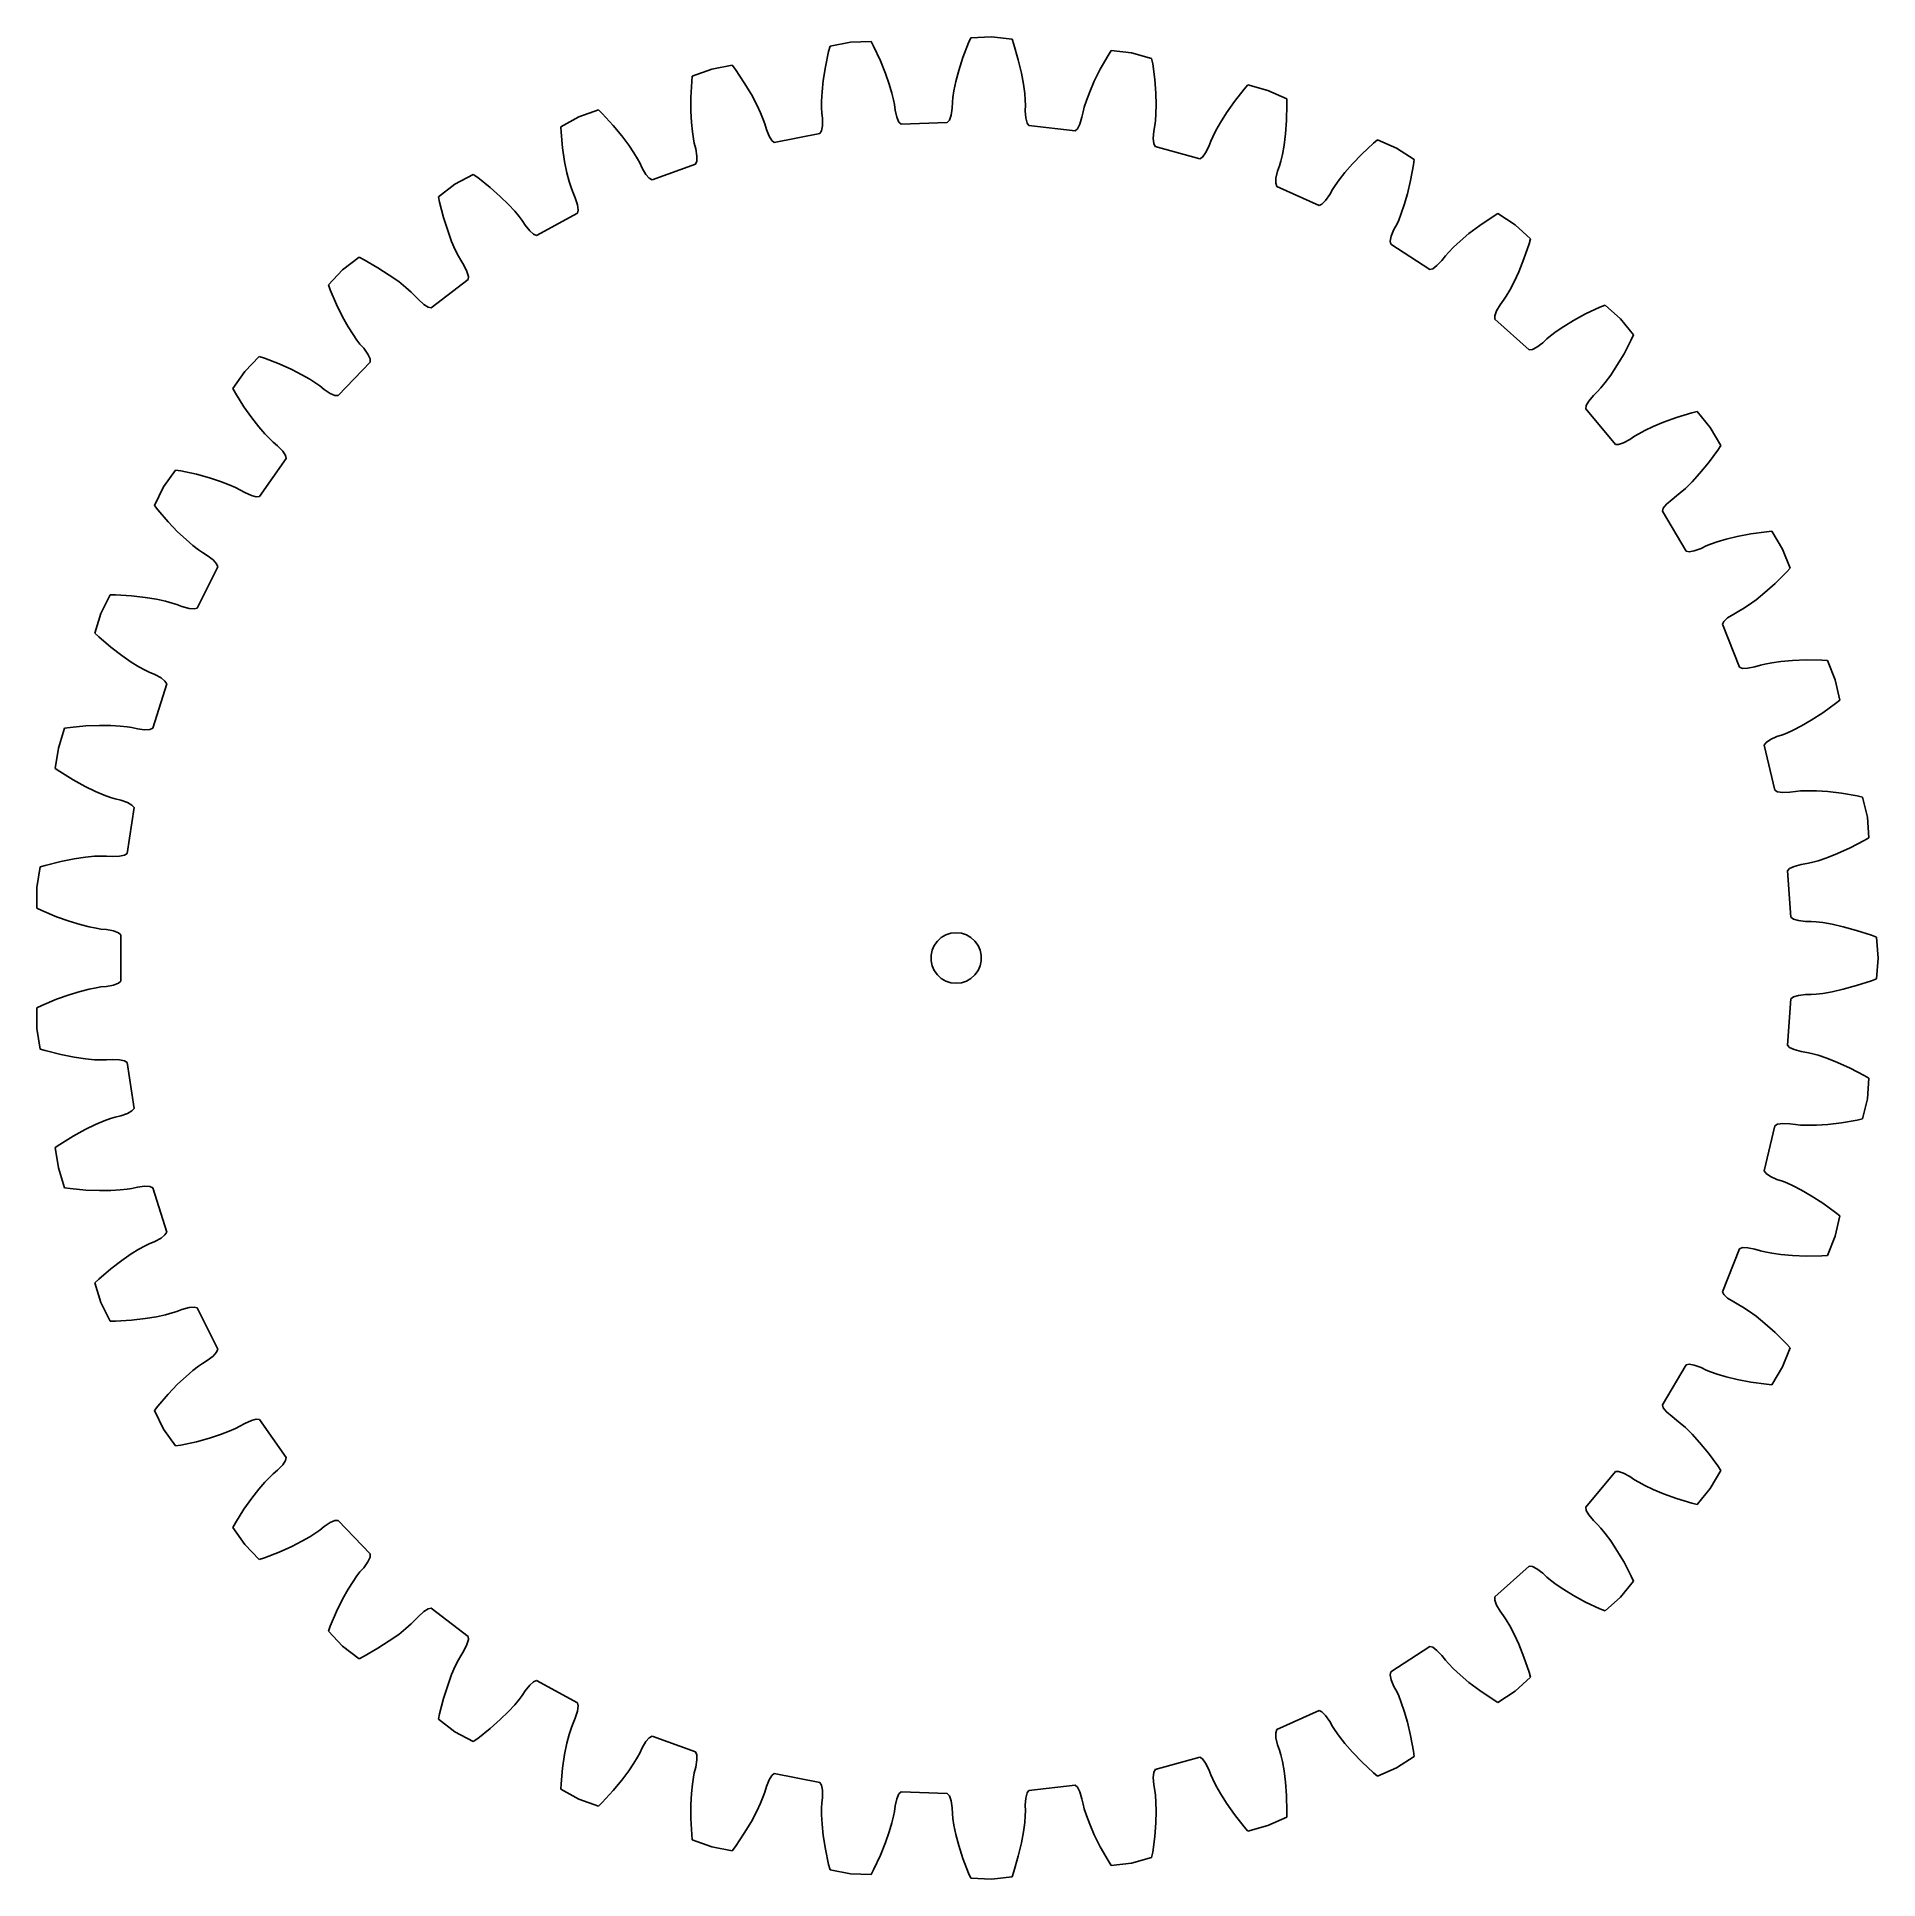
# Model space of a CAD drawing. Header units: metres. Extents: x -55 to 55, y -55 to 55.
import ezdxf

# ---------------------------------------------------------------- set-up
doc = ezdxf.new("R2010")
doc.units = ezdxf.units.M

msp = doc.modelspace()

# ---------------------------------------------------------------- linework, layer by layer
for p, q in [((2.1, 54.71), (0.87, 54.66)), ((3.32, 54.57), (2.1, 54.71)), ((-7.57, 53.84), (-7.76, 52.92)), ((-7.49, 54.15), (-7.57, 53.84)), ((-6.28, 54.39), (-7.49, 54.15)), ((-5.05, 54.44), (-6.28, 54.39)), ((-4.9, 54.15), (-5.05, 54.44)), ((-4.5, 53.29), (-4.9, 54.15)), ((0.74, 54.36), (0.4, 53.48)), ((0.87, 54.66), (0.74, 54.36)), ((3.43, 54.26), (3.32, 54.57)), ((3.69, 53.35), (3.43, 54.26)), ((9.2, 53.89), (9.03, 53.61)), ((10.42, 53.75), (9.2, 53.89)), ((11.61, 53.42), (10.42, 53.75)), ((-14.51, 52.79), (-15.67, 52.38)), ((-13.3, 53.03), (-14.51, 52.79)), ((-13.11, 52.77), (-13.3, 53.03)), ((-12.58, 51.98), (-13.11, 52.77)), ((-7.76, 52.92), (-7.89, 52.11)), ((-4.19, 52.54), (-4.5, 53.29)), ((-3.97, 51.9), (-4.19, 52.54)), ((0.16, 52.71), (-0.02, 52.05)), ((0.4, 53.48), (0.16, 52.71)), ((3.88, 52.56), (3.69, 53.35)), ((4, 51.9), (3.88, 52.56)), ((8.56, 52.79), (8.2, 52.07)), ((9.03, 53.61), (8.56, 52.79)), ((11.67, 53.1), (11.61, 53.42)), ((11.79, 52.17), (11.67, 53.1)), ((-15.7, 52.05), (-15.75, 51.11)), ((-15.67, 52.38), (-15.7, 52.05)), ((-12.16, 51.28), (-12.58, 51.98)), ((-7.96, 51.44), (-7.99, 50.89)), ((-7.89, 52.11), (-7.96, 51.44)), ((-3.82, 51.37), (-3.97, 51.9)), ((-0.13, 51.51), (-0.19, 51.1)), ((-0.02, 52.05), (-0.13, 51.51)), ((4.07, 51.35), (4, 51.9)), ((7.93, 51.44), (7.74, 50.93)), ((8.2, 52.07), (7.93, 51.44)), ((11.86, 51.36), (11.79, 52.17)), ((17.11, 51.61), (16.52, 50.87)), ((17.32, 51.85), (17.11, 51.61)), ((18.51, 51.53), (17.32, 51.85)), ((19.63, 51.02), (18.51, 51.53)), ((-21.24, 50.37), (-22.4, 49.96)), ((-21.01, 50.15), (-21.24, 50.37)), ((-15.75, 51.11), (-15.75, 50.3)), ((-11.84, 50.68), (-12.16, 51.28)), ((-11.61, 50.19), (-11.84, 50.68)), ((-7.99, 50.89), (-7.99, 50.48)), ((-7.99, 50.48), (-7.98, 50.19)), ((-3.72, 50.97), (-3.82, 51.37)), ((-3.67, 50.69), (-3.72, 50.97)), ((-3.62, 50.35), (-3.67, 50.69)), ((-3.53, 49.93), (-3.62, 50.35)), ((-0.24, 50.48), (-0.3, 50.06)), ((-0.22, 50.82), (-0.24, 50.48)), ((-0.19, 51.1), (-0.22, 50.82)), ((4.1, 50.94), (4.07, 51.35)), ((4.11, 50.66), (4.1, 50.94)), ((4.1, 50.32), (4.11, 50.66)), ((7.61, 50.53), (7.54, 50.26)), ((7.74, 50.93), (7.61, 50.53)), ((11.87, 50.68), (11.86, 51.36)), ((11.86, 50.13), (11.87, 50.68)), ((16.52, 50.87), (16.05, 50.2)), ((19.62, 49.75), (19.64, 50.7)), ((19.64, 50.7), (19.63, 51.02)), ((-22.4, 49.96), (-23.48, 49.37)), ((-23.48, 49.37), (-23.46, 49.05)), ((-20.37, 49.45), (-21.01, 50.15)), ((-19.85, 48.83), (-20.37, 49.45)), ((-15.75, 50.3), (-15.72, 49.62)), ((-15.72, 49.62), (-15.66, 49.07)), ((-11.46, 49.8), (-11.61, 50.19)), ((-11.36, 49.54), (-11.46, 49.8)), ((-11.27, 49.21), (-11.36, 49.54)), ((-7.94, 49.42), (-7.99, 49.12)), ((-7.98, 50.19), (-7.94, 49.86)), ((-7.94, 49.86), (-7.94, 49.42)), ((-3.41, 49.65), (-3.53, 49.93)), ((-3.27, 49.52), (-3.41, 49.65)), ((-0.53, 49.62), (-3.27, 49.52)), ((-0.4, 49.77), (-0.53, 49.62)), ((-0.3, 50.06), (-0.4, 49.77)), ((4.13, 49.89), (4.1, 50.32)), ((4.21, 49.59), (4.13, 49.89)), ((4.32, 49.44), (4.21, 49.59)), ((7.06, 49.12), (4.32, 49.44)), ((7.2, 49.25), (7.06, 49.12)), ((7.34, 49.52), (7.2, 49.25)), ((7.47, 49.93), (7.34, 49.52)), ((7.54, 50.26), (7.47, 49.93)), ((11.74, 49.1), (11.8, 49.44)), ((11.8, 49.44), (11.83, 49.72)), ((11.83, 49.72), (11.86, 50.13)), ((15.69, 49.63), (15.42, 49.15)), ((16.05, 50.2), (15.69, 49.63)), ((19.56, 48.94), (19.62, 49.75)), ((-23.46, 49.05), (-23.37, 48.11)), ((-19.44, 48.28), (-19.85, 48.83)), ((-19.14, 47.83), (-19.44, 48.28)), ((-15.66, 49.07), (-15.6, 48.66)), ((-15.6, 48.66), (-15.55, 48.39)), ((-15.55, 48.39), (-15.46, 48.06)), ((-11.11, 48.81), (-11.27, 49.21)), ((-10.95, 48.55), (-11.11, 48.81)), ((-10.8, 48.44), (-10.95, 48.55)), ((-8.09, 48.96), (-10.8, 48.44)), ((-7.99, 49.12), (-8.09, 48.96)), ((11.7, 48.67), (11.74, 49.1)), ((11.73, 48.37), (11.7, 48.67)), ((11.82, 48.2), (11.73, 48.37)), ((14.47, 47.47), (11.82, 48.2)), ((15, 48.2), (14.81, 47.82)), ((15.12, 48.52), (15, 48.2)), ((15.24, 48.78), (15.12, 48.52)), ((15.42, 49.15), (15.24, 48.78)), ((19.38, 47.73), (19.47, 48.27)), ((19.47, 48.27), (19.56, 48.94)), ((24.78, 48.39), (24.09, 47.75)), ((25.03, 48.6), (24.78, 48.39)), ((26.15, 48.1), (25.03, 48.6)), ((-23.37, 48.11), (-23.25, 47.3)), ((-23.25, 47.3), (-23.11, 46.64)), ((-18.92, 47.47), (-19.14, 47.83)), ((-18.79, 47.22), (-18.92, 47.47)), ((-18.65, 46.91), (-18.79, 47.22)), ((-15.47, 47.15), (-18.06, 46.22)), ((-15.4, 47.33), (-15.47, 47.15)), ((-15.46, 48.06), (-15.39, 47.63)), ((-15.39, 47.63), (-15.4, 47.33)), ((14.63, 47.57), (14.47, 47.47)), ((14.81, 47.82), (14.63, 47.57)), ((19.09, 46.73), (19.2, 47.05)), ((19.2, 47.05), (19.28, 47.33)), ((19.28, 47.33), (19.38, 47.73)), ((23.53, 47.16), (23.08, 46.65)), ((24.09, 47.75), (23.53, 47.16)), ((27.19, 47.43), (26.15, 48.1)), ((26.98, 46.18), (27.15, 47.11)), ((27.15, 47.11), (27.19, 47.43)), ((-28.68, 46.54), (-29.76, 45.95)), ((-28.41, 46.35), (-28.68, 46.54)), ((-27.68, 45.76), (-28.41, 46.35)), ((-23.11, 46.64), (-22.97, 46.11)), ((-22.97, 46.11), (-22.85, 45.71)), ((-18.43, 46.54), (-18.65, 46.91)), ((-18.23, 46.31), (-18.43, 46.54)), ((-18.06, 46.22), (-18.23, 46.31)), ((18.98, 46.01), (18.99, 46.31)), ((19.04, 45.83), (18.98, 46.01)), ((18.99, 46.31), (19.09, 46.73)), ((22.74, 46.22), (22.5, 45.88)), ((23.08, 46.65), (22.74, 46.22)), ((26.8, 45.39), (26.98, 46.18)), ((-29.76, 45.95), (-30.74, 45.21)), ((-30.74, 45.21), (-30.67, 44.89)), ((-30.67, 44.89), (-30.44, 43.98)), ((-27.07, 45.22), (-27.68, 45.76)), ((-26.59, 44.75), (-27.07, 45.22)), ((-22.85, 45.71), (-22.75, 45.45)), ((-22.75, 45.45), (-22.62, 45.14)), ((-22.62, 45.14), (-22.48, 44.73)), ((21.55, 44.7), (19.04, 45.83)), ((21.94, 44.99), (21.72, 44.78)), ((22.19, 45.35), (21.94, 44.99)), ((22.35, 45.64), (22.19, 45.35)), ((22.5, 45.88), (22.35, 45.64)), ((26.61, 44.73), (26.8, 45.39)), ((-30.44, 43.98), (-30.19, 43.2)), ((-26.21, 44.35), (-26.59, 44.75)), ((-25.95, 44.03), (-26.21, 44.35)), ((-25.78, 43.8), (-25.95, 44.03)), ((-25.59, 43.52), (-25.78, 43.8)), ((-22.49, 44.24), (-24.91, 42.92)), ((-22.44, 44.42), (-22.49, 44.24)), ((-22.48, 44.73), (-22.44, 44.42)), ((21.72, 44.78), (21.55, 44.7)), ((26.16, 43.57), (26.28, 43.83)), ((26.28, 43.83), (26.43, 44.21)), ((26.43, 44.21), (26.61, 44.73)), ((31.88, 44.04), (31.1, 43.51)), ((32.16, 44.21), (31.88, 44.04)), ((33.19, 43.54), (32.16, 44.21)), ((-30.19, 43.2), (-29.96, 42.56)), ((-25.32, 43.18), (-25.59, 43.52)), ((-25.09, 42.99), (-25.32, 43.18)), ((-24.91, 42.92), (-25.09, 42.99)), ((25.78, 42.57), (25.84, 42.87)), ((25.84, 42.87), (26, 43.27)), ((26, 43.27), (26.16, 43.57)), ((30.45, 43.02), (29.93, 42.58)), ((31.1, 43.51), (30.45, 43.02)), ((34.11, 42.72), (33.19, 43.54)), ((34.02, 42.41), (34.11, 42.72)), ((-35.45, 41.62), (-36.43, 40.87)), ((-35.16, 41.47), (-35.45, 41.62)), ((-29.96, 42.56), (-29.74, 42.06)), ((-29.74, 42.06), (-29.56, 41.69)), ((-29.56, 41.69), (-29.42, 41.44)), ((25.81, 42.39), (25.78, 42.57)), ((28.12, 40.89), (25.81, 42.39)), ((29.06, 41.7), (28.85, 41.43)), ((29.24, 41.91), (29.06, 41.7)), ((29.53, 42.21), (29.24, 41.91)), ((29.93, 42.58), (29.53, 42.21)), ((33.71, 41.52), (34.02, 42.41)), ((-36.43, 40.87), (-37.28, 39.99)), ((-34.34, 41), (-35.16, 41.47)), ((-33.66, 40.56), (-34.34, 41)), ((-33.1, 40.17), (-33.66, 40.56)), ((-29.42, 41.44), (-29.24, 41.15)), ((-29.24, 41.15), (-29.05, 40.77)), ((-29.05, 40.77), (-28.96, 40.48)), ((28.3, 40.94), (28.12, 40.89)), ((28.55, 41.12), (28.3, 40.94)), ((28.85, 41.43), (28.55, 41.12)), ((33.13, 40.15), (33.41, 40.76)), ((33.41, 40.76), (33.71, 41.52)), ((-37.28, 39.99), (-37.17, 39.68)), ((-37.17, 39.68), (-36.79, 38.81)), ((-32.68, 39.82), (-33.1, 40.17)), ((-32.37, 39.55), (-32.68, 39.82)), ((-32.16, 39.35), (-32.37, 39.55)), ((-28.98, 40.29), (-31.17, 38.62)), ((-28.96, 40.48), (-28.98, 40.29)), ((32.66, 39.3), (32.87, 39.66)), ((32.87, 39.66), (33.13, 40.15)), ((-36.79, 38.81), (-36.44, 38.09)), ((-31.93, 39.1), (-32.16, 39.35)), ((-31.61, 38.81), (-31.93, 39.1)), ((-31.35, 38.65), (-31.61, 38.81)), ((-31.17, 38.62), (-31.35, 38.65)), ((31.98, 38.14), (32.08, 38.43)), ((32.08, 38.43), (32.31, 38.79)), ((32.31, 38.79), (32.51, 39.07)), ((32.51, 39.07), (32.66, 39.3)), ((38.23, 38.66), (37.38, 38.25)), ((38.53, 38.78), (38.23, 38.66)), ((39.45, 37.96), (38.53, 38.78)), ((-36.44, 38.09), (-36.1, 37.49)), ((-36.1, 37.49), (-35.81, 37.03)), ((31.98, 37.95), (31.98, 38.14)), ((34.03, 36.12), (31.98, 37.95)), ((35.63, 37.21), (35.3, 36.96)), ((36.08, 37.51), (35.63, 37.21)), ((36.66, 37.87), (36.08, 37.51)), ((37.38, 38.25), (36.66, 37.87)), ((40.23, 37.02), (39.45, 37.96)), ((-35.81, 37.03), (-35.58, 36.69)), ((-35.58, 36.69), (-35.4, 36.46)), ((-35.4, 36.46), (-35.18, 36.21)), ((-35.18, 36.21), (-34.93, 35.86)), ((34.22, 36.14), (34.03, 36.12)), ((34.49, 36.28), (34.22, 36.14)), ((34.83, 36.54), (34.49, 36.28)), ((35.08, 36.77), (34.83, 36.54)), ((35.3, 36.96), (35.08, 36.77)), ((39.66, 35.88), (40.09, 36.72)), ((40.09, 36.72), (40.23, 37.02)), ((-41.39, 35.72), (-42.24, 34.83)), ((-41.08, 35.62), (-41.39, 35.72)), ((-40.2, 35.28), (-41.08, 35.62)), ((-39.45, 34.95), (-40.2, 35.28)), ((-34.79, 35.39), (-36.7, 33.41)), ((-34.93, 35.86), (-34.8, 35.58)), ((-34.8, 35.58), (-34.79, 35.39)), ((38.87, 34.62), (39.24, 35.19)), ((39.24, 35.19), (39.66, 35.88)), ((-42.24, 34.83), (-42.95, 33.83)), ((-38.85, 34.64), (-39.45, 34.95)), ((-38.37, 34.37), (-38.85, 34.64)), ((-38.02, 34.14), (-38.37, 34.37)), ((-37.79, 33.98), (-38.02, 34.14)), ((-37.53, 33.77), (-37.79, 33.98)), ((38.28, 33.86), (38.54, 34.18)), ((38.54, 34.18), (38.87, 34.62)), ((-42.95, 33.83), (-42.79, 33.54)), ((-42.79, 33.54), (-42.29, 32.74)), ((-37.17, 33.53), (-37.53, 33.77)), ((-36.89, 33.41), (-37.17, 33.53)), ((-36.7, 33.41), (-36.89, 33.41)), ((37.42, 32.81), (37.57, 33.08)), ((37.57, 33.08), (37.85, 33.41)), ((37.85, 33.41), (38.09, 33.65)), ((38.09, 33.65), (38.28, 33.86)), ((-42.29, 32.74), (-41.82, 32.08)), ((-41.82, 32.08), (-41.4, 31.54)), ((37.4, 32.62), (37.42, 32.81)), ((39.15, 30.5), (37.4, 32.62)), ((42.01, 31.83), (41.39, 31.57)), ((42.78, 32.1), (42.01, 31.83)), ((43.68, 32.37), (42.78, 32.1)), ((44, 32.45), (43.68, 32.37)), ((44.78, 31.5), (44, 32.45)), ((-41.4, 31.54), (-41.05, 31.13)), ((-41.05, 31.13), (-40.76, 30.83)), ((-40.76, 30.83), (-40.55, 30.63)), ((40, 30.8), (39.63, 30.59)), ((40.28, 30.99), (40, 30.8)), ((40.53, 31.13), (40.28, 30.99)), ((40.89, 31.33), (40.53, 31.13)), ((41.39, 31.57), (40.89, 31.33)), ((45.41, 30.44), (44.78, 31.5)), ((-39.78, 29.66), (-41.37, 27.41)), ((-40.55, 30.63), (-40.3, 30.41)), ((-40.3, 30.41), (-39.99, 30.11)), ((-39.99, 30.11), (-39.82, 29.85)), ((-39.82, 29.85), (-39.78, 29.66)), ((39.34, 30.49), (39.15, 30.5)), ((39.63, 30.59), (39.34, 30.49)), ((44.67, 29.41), (45.23, 30.17)), ((45.23, 30.17), (45.41, 30.44)), ((-46.35, 28.98), (-47.06, 27.98)), ((-46.03, 28.93), (-46.35, 28.98)), ((-45.11, 28.73), (-46.03, 28.93)), ((-44.33, 28.52), (-45.11, 28.73)), ((-43.68, 28.31), (-44.33, 28.52)), ((43.7, 28.28), (44.15, 28.78)), ((44.15, 28.78), (44.67, 29.41)), ((-47.06, 27.98), (-47.61, 26.88)), ((-43.17, 28.11), (-43.68, 28.31)), ((-42.79, 27.94), (-43.17, 28.11)), ((-42.54, 27.81), (-42.79, 27.94)), ((-42.24, 27.64), (-42.54, 27.81)), ((-41.85, 27.46), (-42.24, 27.64)), ((-41.56, 27.39), (-41.85, 27.46)), ((-41.37, 27.41), (-41.56, 27.39)), ((42.51, 27.24), (42.78, 27.44)), ((42.78, 27.44), (43, 27.62)), ((43, 27.62), (43.31, 27.89)), ((43.31, 27.89), (43.7, 28.28)), ((-47.61, 26.88), (-47.41, 26.62)), ((-47.41, 26.62), (-46.79, 25.9)), ((41.94, 26.53), (41.99, 26.72)), ((43.34, 24.17), (41.94, 26.53)), ((41.99, 26.72), (42.18, 26.96)), ((42.18, 26.96), (42.51, 27.24)), ((-46.79, 25.9), (-46.23, 25.32)), ((-46.23, 25.32), (-45.73, 24.85)), ((47.18, 25.19), (46.38, 25.04)), ((48.11, 25.32), (47.18, 25.19)), ((48.44, 25.35), (48.11, 25.32)), ((49.06, 24.29), (48.44, 25.35)), ((-45.73, 24.85), (-45.32, 24.5)), ((-45.32, 24.5), (-44.99, 24.24)), ((-44.99, 24.24), (-44.75, 24.08)), ((-44.75, 24.08), (-44.47, 23.91)), ((43.53, 24.13), (43.34, 24.17)), ((43.83, 24.18), (43.53, 24.13)), ((44.24, 24.33), (43.83, 24.18)), ((44.54, 24.47), (44.24, 24.33)), ((44.8, 24.58), (44.54, 24.47)), ((45.19, 24.72), (44.8, 24.58)), ((45.72, 24.88), (45.19, 24.72)), ((46.38, 25.04), (45.72, 24.88)), ((49.52, 23.15), (49.06, 24.29)), ((-43.85, 23.24), (-45.07, 20.78)), ((-44.47, 23.91), (-44.12, 23.65)), ((-44.12, 23.65), (-43.92, 23.42)), ((-43.92, 23.42), (-43.85, 23.24)), ((49.31, 22.91), (49.52, 23.15)), ((48.03, 21.7), (48.64, 22.25)), ((48.64, 22.25), (49.31, 22.91)), ((-50.23, 21.57), (-50.78, 20.47)), ((-49.91, 21.57), (-50.23, 21.57)), ((-48.97, 21.51), (-49.91, 21.57)), ((-48.16, 21.42), (-48.97, 21.51)), ((-47.49, 21.31), (-48.16, 21.42)), ((-46.95, 21.19), (-47.49, 21.31)), ((-46.55, 21.08), (-46.95, 21.19)), ((-46.28, 20.99), (-46.55, 21.08)), ((-45.97, 20.87), (-46.28, 20.99)), ((-45.55, 20.75), (-45.97, 20.87)), ((46.71, 20.73), (47.06, 20.96)), ((47.06, 20.96), (47.5, 21.28)), ((47.5, 21.28), (48.03, 21.7)), ((-50.78, 20.47), (-51.15, 19.29)), ((-45.25, 20.73), (-45.55, 20.75)), ((-45.07, 20.78), (-45.25, 20.73)), ((45.5, 19.82), (45.58, 19.99)), ((46.52, 17.27), (45.5, 19.82)), ((45.58, 19.99), (45.8, 20.2)), ((45.8, 20.2), (46.17, 20.43)), ((46.17, 20.43), (46.47, 20.59)), ((46.47, 20.59), (46.71, 20.73)), ((-51.15, 19.29), (-50.91, 19.07)), ((-50.91, 19.07), (-50.2, 18.46)), ((-50.2, 18.46), (-49.55, 17.96)), ((-49.55, 17.96), (-48.99, 17.58)), ((-48.99, 17.58), (-48.53, 17.29)), ((48.44, 17.53), (48.03, 17.46)), ((48.98, 17.61), (48.44, 17.53)), ((49.66, 17.67), (48.98, 17.61)), ((50.47, 17.7), (49.66, 17.67)), ((51.41, 17.68), (50.47, 17.7)), ((51.74, 17.66), (51.41, 17.68)), ((52.2, 16.52), (51.74, 17.66)), ((-48.53, 17.29), (-48.16, 17.09)), ((-48.16, 17.09), (-47.91, 16.97)), ((-47.91, 16.97), (-47.59, 16.84)), ((-47.59, 16.84), (-47.21, 16.64)), ((-47.21, 16.64), (-46.98, 16.44)), ((-46.98, 16.44), (-46.88, 16.28)), ((46.7, 17.2), (46.52, 17.27)), ((47.01, 17.21), (46.7, 17.2)), ((47.43, 17.29), (47.01, 17.21)), ((47.76, 17.39), (47.43, 17.29)), ((48.03, 17.46), (47.76, 17.39)), ((52.48, 15.32), (52.2, 16.52)), ((-46.88, 16.28), (-47.71, 13.66)), ((52.22, 15.12), (52.48, 15.32)), ((50.78, 14.12), (51.46, 14.56)), ((51.46, 14.56), (52.22, 15.12)), ((-52.94, 13.65), (-53.31, 12.47)), ((-52.62, 13.69), (-52.94, 13.65)), ((-51.68, 13.78), (-52.62, 13.69)), ((-50.86, 13.81), (-51.68, 13.78)), ((-50.19, 13.81), (-50.86, 13.81)), ((-49.64, 13.77), (-50.19, 13.81)), ((-49.23, 13.73), (-49.64, 13.77)), ((-48.95, 13.68), (-49.23, 13.73)), ((-48.62, 13.61), (-48.95, 13.68)), ((-48.19, 13.56), (-48.62, 13.61)), ((-47.88, 13.58), (-48.19, 13.56)), ((-47.71, 13.66), (-47.88, 13.58)), ((48.35, 12.97), (48.74, 13.15)), ((48.74, 13.15), (49.06, 13.25)), ((49.06, 13.25), (49.33, 13.36)), ((49.33, 13.36), (49.71, 13.53)), ((49.71, 13.53), (50.19, 13.78)), ((50.19, 13.78), (50.78, 14.12)), ((-53.31, 12.47), (-53.5, 11.26)), ((47.99, 12.64), (48.1, 12.8)), ((48.61, 9.96), (47.99, 12.64)), ((48.1, 12.8), (48.35, 12.97)), ((-53.5, 11.26), (-53.23, 11.07)), ((-53.23, 11.07), (-52.43, 10.58)), ((-52.43, 10.58), (-51.71, 10.19)), ((-51.71, 10.19), (-51.1, 9.89)), ((-51.1, 9.89), (-50.6, 9.68)), ((48.78, 9.87), (48.61, 9.96)), ((49.08, 9.83), (48.78, 9.87)), ((49.51, 9.85), (49.08, 9.83)), ((49.85, 9.89), (49.51, 9.85)), ((50.13, 9.92), (49.85, 9.89)), ((50.55, 9.93), (50.13, 9.92)), ((51.09, 9.93), (50.55, 9.93)), ((51.77, 9.88), (51.09, 9.93)), ((52.58, 9.78), (51.77, 9.88)), ((-50.6, 9.68), (-50.21, 9.54)), ((-50.21, 9.54), (-49.94, 9.46)), ((-49.94, 9.46), (-49.61, 9.38)), ((-49.61, 9.38), (-49.2, 9.23)), ((-48.81, 8.93), (-49.23, 6.21)), ((-49.2, 9.23), (-48.94, 9.08)), ((-48.94, 9.08), (-48.81, 8.93)), ((53.51, 9.63), (52.58, 9.78)), ((53.83, 9.56), (53.51, 9.63)), ((54.11, 8.36), (53.83, 9.56)), ((54.2, 7.13), (54.11, 8.36)), ((53.08, 6.54), (53.92, 6.97)), ((53.92, 6.97), (54.2, 7.13)), ((-54.09, 5.5), (-54.4, 5.41)), ((-53.17, 5.73), (-54.09, 5.5)), ((-52.38, 5.89), (-53.17, 5.73)), ((-51.7, 5.98), (-52.38, 5.89)), ((-51.16, 6.04), (-51.7, 5.98)), ((-50.74, 6.05), (-51.16, 6.04)), ((-50.46, 6.05), (-50.74, 6.05)), ((-50.12, 6.03), (-50.46, 6.05)), ((-49.69, 6.04), (-50.12, 6.03)), ((-49.39, 6.11), (-49.69, 6.04)), ((-49.23, 6.21), (-49.39, 6.11)), ((49.76, 5.44), (50.18, 5.55)), ((50.18, 5.55), (50.51, 5.61)), ((50.51, 5.61), (50.79, 5.67)), ((50.79, 5.67), (51.19, 5.78)), ((51.19, 5.78), (51.71, 5.95)), ((51.71, 5.95), (52.34, 6.2)), ((52.34, 6.2), (53.08, 6.54)), ((-54.4, 5.41), (-54.59, 4.19)), ((49.36, 5.17), (49.49, 5.31)), ((49.57, 2.43), (49.36, 5.17)), ((49.49, 5.31), (49.76, 5.44)), ((-54.59, 4.19), (-54.59, 2.96)), ((-54.59, 2.96), (-54.3, 2.82)), ((-54.3, 2.82), (-53.43, 2.45)), ((-53.43, 2.45), (-52.66, 2.18)), ((49.72, 2.31), (49.57, 2.43)), ((50.01, 2.22), (49.72, 2.31)), ((50.44, 2.17), (50.01, 2.22)), ((-52.66, 2.18), (-52.01, 1.98)), ((-52.01, 1.98), (-51.48, 1.85)), ((-51.48, 1.85), (-51.07, 1.77)), ((-51.07, 1.77), (-50.79, 1.72)), ((-50.79, 1.72), (-50.46, 1.69)), ((-50.46, 1.69), (-50.03, 1.61)), ((-50.03, 1.61), (-49.75, 1.5)), ((-49.75, 1.5), (-49.61, 1.38)), ((-49.61, 1.38), (-49.61, -1.38)), ((-1.11, 1), (-0.88, 1.21)), ((-0.88, 1.21), (-0.61, 1.37)), ((-0.61, 1.37), (-0.31, 1.47)), ((-0.31, 1.47), (0, 1.5)), ((0, 1.5), (0.31, 1.47)), ((0.31, 1.47), (0.61, 1.37)), ((0.61, 1.37), (0.88, 1.21)), ((0.88, 1.21), (1.11, 1)), ((50.78, 2.17), (50.44, 2.17)), ((51.06, 2.15), (50.78, 2.17)), ((51.47, 2.1), (51.06, 2.15)), ((52.01, 2.01), (51.47, 2.1)), ((52.67, 1.86), (52.01, 2.01)), ((53.46, 1.64), (52.67, 1.86)), ((54.35, 1.35), (53.46, 1.64)), ((54.66, 1.23), (54.35, 1.35)), ((54.75, 0), (54.66, 1.23)), ((-1.49, 0.16), (-1.43, 0.46)), ((-1.49, -0.16), (-1.49, 0.16)), ((-1.43, 0.46), (-1.3, 0.75)), ((-1.3, 0.75), (-1.11, 1)), ((1.11, 1), (1.3, 0.75)), ((1.3, 0.75), (1.43, 0.46)), ((1.43, 0.46), (1.49, 0.16)), ((1.49, 0.16), (1.49, -0.16)), ((54.66, -1.23), (54.75, 0)), ((-1.43, -0.46), (-1.49, -0.16)), ((-1.3, -0.75), (-1.43, -0.46)), ((-1.11, -1), (-1.3, -0.75)), ((-0.88, -1.21), (-1.11, -1)), ((1.11, -1), (0.88, -1.21)), ((1.3, -0.75), (1.11, -1)), ((1.43, -0.46), (1.3, -0.75)), ((1.49, -0.16), (1.43, -0.46)), ((-52.66, -2.18), (-53.43, -2.45)), ((-52.01, -1.98), (-52.66, -2.18)), ((-51.48, -1.85), (-52.01, -1.98)), ((-51.07, -1.77), (-51.48, -1.85)), ((-50.79, -1.72), (-51.07, -1.77)), ((-50.46, -1.69), (-50.79, -1.72)), ((-50.03, -1.61), (-50.46, -1.69)), ((-49.75, -1.5), (-50.03, -1.61)), ((-49.61, -1.38), (-49.75, -1.5)), ((-0.61, -1.37), (-0.88, -1.21)), ((-0.31, -1.47), (-0.61, -1.37)), ((0, -1.5), (-0.31, -1.47)), ((0.31, -1.47), (0, -1.5)), ((0.61, -1.37), (0.31, -1.47)), ((0.88, -1.21), (0.61, -1.37)), ((50.01, -2.22), (50.44, -2.17)), ((50.44, -2.17), (50.78, -2.17)), ((50.78, -2.17), (51.06, -2.15)), ((51.06, -2.15), (51.47, -2.1)), ((51.47, -2.1), (52.01, -2.01)), ((52.01, -2.01), (52.67, -1.86)), ((52.67, -1.86), (53.46, -1.64)), ((53.46, -1.64), (54.35, -1.35)), ((54.35, -1.35), (54.66, -1.23)), ((-54.3, -2.82), (-54.59, -2.96)), ((-54.59, -2.96), (-54.59, -4.19)), ((-53.43, -2.45), (-54.3, -2.82)), ((49.36, -5.17), (49.57, -2.43)), ((49.57, -2.43), (49.72, -2.31)), ((49.72, -2.31), (50.01, -2.22)), ((-54.59, -4.19), (-54.4, -5.41)), ((-54.4, -5.41), (-54.09, -5.5)), ((49.49, -5.31), (49.36, -5.17)), ((49.76, -5.44), (49.49, -5.31)), ((50.18, -5.55), (49.76, -5.44)), ((-54.09, -5.5), (-53.17, -5.73)), ((-53.17, -5.73), (-52.38, -5.89)), ((-52.38, -5.89), (-51.7, -5.98)), ((-51.7, -5.98), (-51.16, -6.04)), ((-51.16, -6.04), (-50.74, -6.05)), ((-50.74, -6.05), (-50.46, -6.05)), ((-50.46, -6.05), (-50.12, -6.03)), ((-50.12, -6.03), (-49.69, -6.04)), ((-49.69, -6.04), (-49.39, -6.11)), ((-49.39, -6.11), (-49.23, -6.21)), ((-49.23, -6.21), (-48.81, -8.93)), ((50.51, -5.61), (50.18, -5.55)), ((50.79, -5.67), (50.51, -5.61)), ((51.19, -5.78), (50.79, -5.67)), ((51.71, -5.95), (51.19, -5.78)), ((52.34, -6.2), (51.71, -5.95)), ((53.08, -6.54), (52.34, -6.2)), ((53.92, -6.97), (53.08, -6.54)), ((54.2, -7.13), (53.92, -6.97)), ((54.11, -8.36), (54.2, -7.13)), ((53.83, -9.56), (54.11, -8.36)), ((-50.6, -9.68), (-51.1, -9.89)), ((-50.21, -9.54), (-50.6, -9.68)), ((-49.94, -9.46), (-50.21, -9.54)), ((-49.61, -9.38), (-49.94, -9.46)), ((-49.2, -9.23), (-49.61, -9.38)), ((-48.94, -9.08), (-49.2, -9.23)), ((-48.81, -8.93), (-48.94, -9.08)), ((48.78, -9.87), (49.08, -9.83)), ((49.08, -9.83), (49.51, -9.85)), ((51.77, -9.88), (52.58, -9.78)), ((52.58, -9.78), (53.51, -9.63)), ((53.51, -9.63), (53.83, -9.56)), ((-52.43, -10.58), (-53.23, -11.07)), ((-51.71, -10.19), (-52.43, -10.58)), ((-51.1, -9.89), (-51.71, -10.19)), ((47.99, -12.64), (48.61, -9.96)), ((48.61, -9.96), (48.78, -9.87)), ((49.51, -9.85), (49.85, -9.89)), ((49.85, -9.89), (50.13, -9.92)), ((50.13, -9.92), (50.55, -9.93)), ((50.55, -9.93), (51.09, -9.93)), ((51.09, -9.93), (51.77, -9.88)), ((-53.23, -11.07), (-53.5, -11.26)), ((-53.5, -11.26), (-53.31, -12.47)), ((-53.31, -12.47), (-52.94, -13.65)), ((48.1, -12.8), (47.99, -12.64)), ((48.35, -12.97), (48.1, -12.8)), ((48.74, -13.15), (48.35, -12.97)), ((-52.94, -13.65), (-52.62, -13.69)), ((-52.62, -13.69), (-51.68, -13.78)), ((-51.68, -13.78), (-50.86, -13.81)), ((-50.86, -13.81), (-50.19, -13.81)), ((-50.19, -13.81), (-49.64, -13.77)), ((-49.64, -13.77), (-49.23, -13.73)), ((-49.23, -13.73), (-48.95, -13.68)), ((-48.95, -13.68), (-48.62, -13.61)), ((-48.62, -13.61), (-48.19, -13.56)), ((-48.19, -13.56), (-47.88, -13.58)), ((-47.88, -13.58), (-47.71, -13.66)), ((-47.71, -13.66), (-46.88, -16.28)), ((49.06, -13.25), (48.74, -13.15)), ((49.33, -13.36), (49.06, -13.25)), ((49.71, -13.53), (49.33, -13.36)), ((50.19, -13.78), (49.71, -13.53)), ((50.78, -14.12), (50.19, -13.78)), ((51.46, -14.56), (50.78, -14.12)), ((52.22, -15.12), (51.46, -14.56)), ((52.48, -15.32), (52.22, -15.12)), ((-46.88, -16.28), (-46.98, -16.44)), ((52.2, -16.52), (52.48, -15.32)), ((-48.53, -17.29), (-48.99, -17.58)), ((-48.16, -17.09), (-48.53, -17.29)), ((-47.91, -16.97), (-48.16, -17.09)), ((-47.59, -16.84), (-47.91, -16.97)), ((-47.21, -16.64), (-47.59, -16.84)), ((-46.98, -16.44), (-47.21, -16.64)), ((45.5, -19.82), (46.52, -17.27)), ((46.52, -17.27), (46.7, -17.2)), ((46.7, -17.2), (47.01, -17.21)), ((47.01, -17.21), (47.43, -17.29)), ((47.43, -17.29), (47.76, -17.39)), ((47.76, -17.39), (48.03, -17.46)), ((48.03, -17.46), (48.44, -17.53)), ((51.74, -17.66), (52.2, -16.52)), ((-50.2, -18.46), (-50.91, -19.07)), ((-49.55, -17.96), (-50.2, -18.46)), ((-48.99, -17.58), (-49.55, -17.96)), ((48.44, -17.53), (48.98, -17.61)), ((48.98, -17.61), (49.66, -17.67)), ((49.66, -17.67), (50.47, -17.7)), ((50.47, -17.7), (51.41, -17.68)), ((51.41, -17.68), (51.74, -17.66)), ((-50.91, -19.07), (-51.15, -19.29)), ((-51.15, -19.29), (-50.78, -20.47)), ((-50.78, -20.47), (-50.23, -21.57)), ((-45.97, -20.87), (-45.55, -20.75)), ((-45.55, -20.75), (-45.25, -20.73)), ((-45.25, -20.73), (-45.07, -20.78)), ((-45.07, -20.78), (-43.85, -23.24)), ((45.58, -19.99), (45.5, -19.82)), ((45.8, -20.2), (45.58, -19.99)), ((46.17, -20.43), (45.8, -20.2)), ((46.47, -20.59), (46.17, -20.43)), ((46.71, -20.73), (46.47, -20.59)), ((47.06, -20.96), (46.71, -20.73)), ((-50.23, -21.57), (-49.91, -21.57)), ((-49.91, -21.57), (-48.97, -21.51)), ((-48.97, -21.51), (-48.16, -21.42)), ((-48.16, -21.42), (-47.49, -21.31)), ((-47.49, -21.31), (-46.95, -21.19)), ((-46.95, -21.19), (-46.55, -21.08)), ((-46.55, -21.08), (-46.28, -20.99)), ((-46.28, -20.99), (-45.97, -20.87)), ((47.5, -21.28), (47.06, -20.96)), ((48.03, -21.7), (47.5, -21.28)), ((48.64, -22.25), (48.03, -21.7)), ((49.31, -22.91), (48.64, -22.25)), ((49.52, -23.15), (49.31, -22.91)), ((-44.47, -23.91), (-44.75, -24.08)), ((-44.12, -23.65), (-44.47, -23.91)), ((-43.92, -23.42), (-44.12, -23.65)), ((-43.85, -23.24), (-43.92, -23.42)), ((49.06, -24.29), (49.52, -23.15)), ((-45.73, -24.85), (-46.23, -25.32)), ((-45.32, -24.5), (-45.73, -24.85)), ((-44.99, -24.24), (-45.32, -24.5)), ((-44.75, -24.08), (-44.99, -24.24)), ((41.94, -26.53), (43.34, -24.17)), ((43.34, -24.17), (43.53, -24.13)), ((43.53, -24.13), (43.83, -24.18)), ((43.83, -24.18), (44.24, -24.33)), ((44.24, -24.33), (44.54, -24.47)), ((44.54, -24.47), (44.8, -24.58)), ((44.8, -24.58), (45.19, -24.72)), ((45.19, -24.72), (45.72, -24.88)), ((45.72, -24.88), (46.38, -25.04)), ((46.38, -25.04), (47.18, -25.19)), ((48.44, -25.35), (49.06, -24.29)), ((-46.79, -25.9), (-47.41, -26.62)), ((-46.23, -25.32), (-46.79, -25.9)), ((47.18, -25.19), (48.11, -25.32)), ((48.11, -25.32), (48.44, -25.35)), ((-47.41, -26.62), (-47.61, -26.88)), ((-47.61, -26.88), (-47.06, -27.98)), ((41.99, -26.72), (41.94, -26.53)), ((42.18, -26.96), (41.99, -26.72)), ((42.51, -27.24), (42.18, -26.96)), ((42.78, -27.44), (42.51, -27.24)), ((-47.06, -27.98), (-46.35, -28.98)), ((-44.33, -28.52), (-43.68, -28.31)), ((-43.68, -28.31), (-43.17, -28.11)), ((-43.17, -28.11), (-42.79, -27.94)), ((-42.79, -27.94), (-42.54, -27.81)), ((-42.54, -27.81), (-42.24, -27.64)), ((-42.24, -27.64), (-41.85, -27.46)), ((-41.85, -27.46), (-41.56, -27.39)), ((-41.56, -27.39), (-41.37, -27.41)), ((-41.37, -27.41), (-39.78, -29.66)), ((43, -27.62), (42.78, -27.44)), ((43.31, -27.89), (43, -27.62)), ((43.7, -28.28), (43.31, -27.89)), ((44.15, -28.78), (43.7, -28.28)), ((-46.35, -28.98), (-46.03, -28.93)), ((-46.03, -28.93), (-45.11, -28.73)), ((-45.11, -28.73), (-44.33, -28.52)), ((44.67, -29.41), (44.15, -28.78)), ((45.23, -30.17), (44.67, -29.41)), ((-40.55, -30.63), (-40.76, -30.83)), ((-40.3, -30.41), (-40.55, -30.63)), ((-39.99, -30.11), (-40.3, -30.41)), ((-39.82, -29.85), (-39.99, -30.11)), ((-39.78, -29.66), (-39.82, -29.85)), ((37.4, -32.62), (39.15, -30.5)), ((39.15, -30.5), (39.34, -30.49)), ((39.34, -30.49), (39.63, -30.59)), ((39.63, -30.59), (40, -30.8)), ((44.78, -31.5), (45.41, -30.44)), ((45.41, -30.44), (45.23, -30.17)), ((-41.4, -31.54), (-41.82, -32.08)), ((-41.05, -31.13), (-41.4, -31.54)), ((-40.76, -30.83), (-41.05, -31.13)), ((40, -30.8), (40.28, -30.99)), ((40.28, -30.99), (40.53, -31.13)), ((40.53, -31.13), (40.89, -31.33)), ((40.89, -31.33), (41.39, -31.57)), ((41.39, -31.57), (42.01, -31.83)), ((44, -32.45), (44.78, -31.5)), ((-42.29, -32.74), (-42.79, -33.54)), ((-41.82, -32.08), (-42.29, -32.74)), ((37.42, -32.81), (37.4, -32.62)), ((37.57, -33.08), (37.42, -32.81)), ((42.01, -31.83), (42.78, -32.1)), ((42.78, -32.1), (43.68, -32.37)), ((43.68, -32.37), (44, -32.45)), ((-42.79, -33.54), (-42.95, -33.83)), ((-42.95, -33.83), (-42.24, -34.83)), ((-37.79, -33.98), (-37.53, -33.77)), ((-37.53, -33.77), (-37.17, -33.53)), ((-37.17, -33.53), (-36.89, -33.41)), ((-36.89, -33.41), (-36.7, -33.41)), ((-36.7, -33.41), (-34.79, -35.39)), ((37.85, -33.41), (37.57, -33.08)), ((38.09, -33.65), (37.85, -33.41)), ((38.28, -33.86), (38.09, -33.65)), ((38.54, -34.18), (38.28, -33.86)), ((-42.24, -34.83), (-41.39, -35.72)), ((-40.2, -35.28), (-39.45, -34.95)), ((-39.45, -34.95), (-38.85, -34.64)), ((-38.85, -34.64), (-38.37, -34.37)), ((-38.37, -34.37), (-38.02, -34.14)), ((-38.02, -34.14), (-37.79, -33.98)), ((38.87, -34.62), (38.54, -34.18)), ((39.24, -35.19), (38.87, -34.62)), ((-41.39, -35.72), (-41.08, -35.62)), ((-41.08, -35.62), (-40.2, -35.28)), ((-34.93, -35.86), (-35.18, -36.21)), ((-34.8, -35.58), (-34.93, -35.86)), ((-34.79, -35.39), (-34.8, -35.58)), ((39.66, -35.88), (39.24, -35.19)), ((40.09, -36.72), (39.66, -35.88)), ((-35.81, -37.03), (-36.1, -37.49)), ((-35.58, -36.69), (-35.81, -37.03)), ((-35.4, -36.46), (-35.58, -36.69)), ((-35.18, -36.21), (-35.4, -36.46)), ((31.98, -37.95), (34.03, -36.12)), ((34.03, -36.12), (34.22, -36.14)), ((34.22, -36.14), (34.49, -36.28)), ((34.49, -36.28), (34.83, -36.54)), ((34.83, -36.54), (35.08, -36.77)), ((35.08, -36.77), (35.3, -36.96)), ((35.3, -36.96), (35.63, -37.21)), ((39.45, -37.96), (40.23, -37.02)), ((40.23, -37.02), (40.09, -36.72)), ((-36.44, -38.09), (-36.79, -38.81)), ((-36.1, -37.49), (-36.44, -38.09)), ((31.98, -38.14), (31.98, -37.95)), ((32.08, -38.43), (31.98, -38.14)), ((35.63, -37.21), (36.08, -37.51)), ((36.08, -37.51), (36.66, -37.87)), ((36.66, -37.87), (37.38, -38.25)), ((37.38, -38.25), (38.23, -38.66)), ((38.53, -38.78), (39.45, -37.96)), ((-36.79, -38.81), (-37.17, -39.68)), ((-32.37, -39.55), (-32.16, -39.35)), ((-32.16, -39.35), (-31.93, -39.1)), ((-31.93, -39.1), (-31.61, -38.81)), ((-31.61, -38.81), (-31.35, -38.65)), ((-31.35, -38.65), (-31.17, -38.62)), ((-31.17, -38.62), (-28.98, -40.29)), ((32.31, -38.79), (32.08, -38.43)), ((32.51, -39.07), (32.31, -38.79)), ((32.66, -39.3), (32.51, -39.07)), ((32.87, -39.66), (32.66, -39.3)), ((38.23, -38.66), (38.53, -38.78)), ((-37.17, -39.68), (-37.28, -39.99)), ((-37.28, -39.99), (-36.43, -40.87)), ((-33.66, -40.56), (-33.1, -40.17)), ((-33.1, -40.17), (-32.68, -39.82)), ((-32.68, -39.82), (-32.37, -39.55)), ((-28.96, -40.48), (-29.05, -40.77)), ((-28.98, -40.29), (-28.96, -40.48)), ((33.13, -40.15), (32.87, -39.66)), ((33.41, -40.76), (33.13, -40.15)), ((-36.43, -40.87), (-35.45, -41.62)), ((-35.45, -41.62), (-35.16, -41.47)), ((-35.16, -41.47), (-34.34, -41)), ((-34.34, -41), (-33.66, -40.56)), ((-29.42, -41.44), (-29.56, -41.69)), ((-29.24, -41.15), (-29.42, -41.44)), ((-29.05, -40.77), (-29.24, -41.15)), ((25.81, -42.39), (28.12, -40.89)), ((28.12, -40.89), (28.3, -40.94)), ((28.3, -40.94), (28.55, -41.12)), ((28.55, -41.12), (28.85, -41.43)), ((28.85, -41.43), (29.06, -41.7)), ((33.71, -41.52), (33.41, -40.76)), ((34.02, -42.41), (33.71, -41.52)), ((-29.96, -42.56), (-30.19, -43.2)), ((-29.74, -42.06), (-29.96, -42.56)), ((-29.56, -41.69), (-29.74, -42.06)), ((25.78, -42.57), (25.81, -42.39)), ((25.84, -42.87), (25.78, -42.57)), ((29.06, -41.7), (29.24, -41.91)), ((29.24, -41.91), (29.53, -42.21)), ((29.53, -42.21), (29.93, -42.58)), ((29.93, -42.58), (30.45, -43.02)), ((34.11, -42.72), (34.02, -42.41)), ((-30.19, -43.2), (-30.44, -43.98)), ((-25.78, -43.8), (-25.59, -43.52)), ((-25.59, -43.52), (-25.32, -43.18)), ((-25.32, -43.18), (-25.09, -42.99)), ((-25.09, -42.99), (-24.91, -42.92)), ((-24.91, -42.92), (-22.49, -44.24)), ((26, -43.27), (25.84, -42.87)), ((26.16, -43.57), (26, -43.27)), ((26.28, -43.83), (26.16, -43.57)), ((30.45, -43.02), (31.1, -43.51)), ((31.1, -43.51), (31.88, -44.04)), ((32.16, -44.21), (33.19, -43.54)), ((33.19, -43.54), (34.11, -42.72)), ((-30.44, -43.98), (-30.67, -44.89)), ((-27.07, -45.22), (-26.59, -44.75)), ((-26.59, -44.75), (-26.21, -44.35)), ((-26.21, -44.35), (-25.95, -44.03)), ((-25.95, -44.03), (-25.78, -43.8)), ((-22.48, -44.73), (-22.62, -45.14)), ((-22.49, -44.24), (-22.44, -44.42)), ((-22.44, -44.42), (-22.48, -44.73)), ((19.04, -45.83), (21.55, -44.7)), ((21.55, -44.7), (21.72, -44.78)), ((21.72, -44.78), (21.94, -44.99)), ((26.43, -44.21), (26.28, -43.83)), ((26.61, -44.73), (26.43, -44.21)), ((26.8, -45.39), (26.61, -44.73)), ((31.88, -44.04), (32.16, -44.21)), ((-30.67, -44.89), (-30.74, -45.21)), ((-30.74, -45.21), (-29.76, -45.95)), ((-29.76, -45.95), (-28.68, -46.54)), ((-28.41, -46.35), (-27.68, -45.76)), ((-27.68, -45.76), (-27.07, -45.22)), ((-22.85, -45.71), (-22.97, -46.11)), ((-22.75, -45.45), (-22.85, -45.71)), ((-22.62, -45.14), (-22.75, -45.45)), ((18.98, -46.01), (19.04, -45.83)), ((21.94, -44.99), (22.19, -45.35)), ((22.19, -45.35), (22.35, -45.64)), ((22.35, -45.64), (22.5, -45.88)), ((22.5, -45.88), (22.74, -46.22)), ((26.98, -46.18), (26.8, -45.39)), ((-28.68, -46.54), (-28.41, -46.35)), ((-23.11, -46.64), (-23.25, -47.3)), ((-22.97, -46.11), (-23.11, -46.64)), ((-18.79, -47.22), (-18.65, -46.91)), ((-18.65, -46.91), (-18.43, -46.54)), ((-18.43, -46.54), (-18.23, -46.31)), ((-18.23, -46.31), (-18.06, -46.22)), ((-18.06, -46.22), (-15.47, -47.15)), ((18.99, -46.31), (18.98, -46.01)), ((19.09, -46.73), (18.99, -46.31)), ((19.2, -47.05), (19.09, -46.73)), ((22.74, -46.22), (23.08, -46.65)), ((23.08, -46.65), (23.53, -47.16)), ((27.15, -47.11), (26.98, -46.18)), ((-23.37, -48.11), (-23.46, -49.05)), ((-23.25, -47.3), (-23.37, -48.11)), ((-19.44, -48.28), (-19.14, -47.83)), ((-19.14, -47.83), (-18.92, -47.47)), ((-18.92, -47.47), (-18.79, -47.22)), ((-15.46, -48.06), (-15.55, -48.39)), ((-15.47, -47.15), (-15.4, -47.33)), ((-15.39, -47.63), (-15.46, -48.06)), ((-15.4, -47.33), (-15.39, -47.63)), ((11.82, -48.2), (14.47, -47.47)), ((14.47, -47.47), (14.63, -47.57)), ((14.63, -47.57), (14.81, -47.82)), ((14.81, -47.82), (15, -48.2)), ((19.28, -47.33), (19.2, -47.05)), ((19.38, -47.73), (19.28, -47.33)), ((19.47, -48.27), (19.38, -47.73)), ((23.53, -47.16), (24.09, -47.75)), ((24.09, -47.75), (24.78, -48.39)), ((25.03, -48.6), (26.15, -48.1)), ((26.15, -48.1), (27.19, -47.43)), ((27.19, -47.43), (27.15, -47.11)), ((-23.46, -49.05), (-23.48, -49.37)), ((-20.37, -49.45), (-19.85, -48.83)), ((-19.85, -48.83), (-19.44, -48.28)), ((-15.66, -49.07), (-15.72, -49.62)), ((-15.6, -48.66), (-15.66, -49.07)), ((-15.55, -48.39), (-15.6, -48.66)), ((-11.36, -49.54), (-11.27, -49.21)), ((-11.27, -49.21), (-11.11, -48.81)), ((-11.11, -48.81), (-10.95, -48.55)), ((-10.95, -48.55), (-10.8, -48.44)), ((-10.8, -48.44), (-8.09, -48.96)), ((-8.09, -48.96), (-7.99, -49.12)), ((-7.99, -49.12), (-7.94, -49.42)), ((4.32, -49.44), (7.06, -49.12)), ((7.06, -49.12), (7.2, -49.25)), ((11.7, -48.67), (11.73, -48.37)), ((11.74, -49.1), (11.7, -48.67)), ((11.73, -48.37), (11.82, -48.2)), ((11.8, -49.44), (11.74, -49.1)), ((15, -48.2), (15.12, -48.52)), ((15.12, -48.52), (15.24, -48.78)), ((15.24, -48.78), (15.42, -49.15)), ((15.42, -49.15), (15.69, -49.63)), ((19.56, -48.94), (19.47, -48.27)), ((19.62, -49.75), (19.56, -48.94)), ((24.78, -48.39), (25.03, -48.6)), ((-23.48, -49.37), (-22.4, -49.96)), ((-22.4, -49.96), (-21.24, -50.37)), ((-21.24, -50.37), (-21.01, -50.15)), ((-21.01, -50.15), (-20.37, -49.45)), ((-15.72, -49.62), (-15.75, -50.3)), ((-15.75, -50.3), (-15.75, -51.11)), ((-11.84, -50.68), (-11.61, -50.19)), ((-11.61, -50.19), (-11.46, -49.8)), ((-11.46, -49.8), (-11.36, -49.54)), ((-7.98, -50.19), (-7.99, -50.48)), ((-7.94, -49.86), (-7.98, -50.19)), ((-7.94, -49.42), (-7.94, -49.86)), ((-3.62, -50.35), (-3.53, -49.93)), ((-3.53, -49.93), (-3.41, -49.65)), ((-3.41, -49.65), (-3.27, -49.52)), ((-3.27, -49.52), (-0.53, -49.62)), ((-0.53, -49.62), (-0.4, -49.77)), ((-0.4, -49.77), (-0.3, -50.06)), ((-0.3, -50.06), (-0.24, -50.48)), ((4.1, -50.32), (4.13, -49.89)), ((4.11, -50.66), (4.1, -50.32)), ((4.13, -49.89), (4.21, -49.59)), ((4.21, -49.59), (4.32, -49.44)), ((7.2, -49.25), (7.34, -49.52)), ((7.34, -49.52), (7.47, -49.93)), ((7.47, -49.93), (7.54, -50.26)), ((7.54, -50.26), (7.61, -50.53)), ((11.83, -49.72), (11.8, -49.44)), ((11.86, -50.13), (11.83, -49.72)), ((11.87, -50.68), (11.86, -50.13)), ((15.69, -49.63), (16.05, -50.2)), ((16.05, -50.2), (16.52, -50.87)), ((19.64, -50.7), (19.62, -49.75)), ((-15.75, -51.11), (-15.7, -52.05)), ((-12.58, -51.98), (-12.16, -51.28)), ((-12.16, -51.28), (-11.84, -50.68)), ((-7.99, -50.48), (-7.99, -50.89)), ((-7.99, -50.89), (-7.96, -51.44)), ((-3.97, -51.9), (-3.82, -51.37)), ((-3.82, -51.37), (-3.72, -50.97)), ((-3.72, -50.97), (-3.67, -50.69)), ((-3.67, -50.69), (-3.62, -50.35)), ((-0.24, -50.48), (-0.22, -50.82)), ((-0.22, -50.82), (-0.19, -51.1)), ((-0.19, -51.1), (-0.13, -51.51)), ((4, -51.9), (4.07, -51.35)), ((4.07, -51.35), (4.1, -50.94)), ((4.1, -50.94), (4.11, -50.66)), ((7.61, -50.53), (7.74, -50.93)), ((7.74, -50.93), (7.93, -51.44)), ((11.79, -52.17), (11.86, -51.36)), ((11.86, -51.36), (11.87, -50.68)), ((16.52, -50.87), (17.11, -51.61)), ((18.51, -51.53), (19.63, -51.02)), ((19.63, -51.02), (19.64, -50.7)), ((-15.7, -52.05), (-15.67, -52.38)), ((-15.67, -52.38), (-14.51, -52.79)), ((-13.11, -52.77), (-12.58, -51.98)), ((-7.96, -51.44), (-7.89, -52.11)), ((-7.89, -52.11), (-7.76, -52.92)), ((-4.19, -52.54), (-3.97, -51.9)), ((-0.13, -51.51), (-0.02, -52.05)), ((-0.02, -52.05), (0.16, -52.71)), ((3.88, -52.56), (4, -51.9)), ((7.93, -51.44), (8.2, -52.07)), ((8.2, -52.07), (8.56, -52.79)), ((11.67, -53.1), (11.79, -52.17)), ((17.11, -51.61), (17.32, -51.85)), ((17.32, -51.85), (18.51, -51.53)), ((-14.51, -52.79), (-13.3, -53.03)), ((-13.3, -53.03), (-13.11, -52.77)), ((-7.76, -52.92), (-7.57, -53.84)), ((-4.9, -54.15), (-4.5, -53.29)), ((-4.5, -53.29), (-4.19, -52.54)), ((0.16, -52.71), (0.4, -53.48)), ((0.4, -53.48), (0.74, -54.36)), ((3.43, -54.26), (3.69, -53.35)), ((3.69, -53.35), (3.88, -52.56)), ((8.56, -52.79), (9.03, -53.61)), ((9.03, -53.61), (9.2, -53.89)), ((10.42, -53.75), (11.61, -53.42)), ((11.61, -53.42), (11.67, -53.1)), ((-7.57, -53.84), (-7.49, -54.15)), ((-7.49, -54.15), (-6.28, -54.39)), ((-6.28, -54.39), (-5.05, -54.44)), ((-5.05, -54.44), (-4.9, -54.15)), ((0.74, -54.36), (0.87, -54.66)), ((0.87, -54.66), (2.1, -54.71)), ((2.1, -54.71), (3.32, -54.57)), ((3.32, -54.57), (3.43, -54.26)), ((9.2, -53.89), (10.42, -53.75))]:
    msp.add_line(p, q)

doc.saveas('drawing.dxf')
